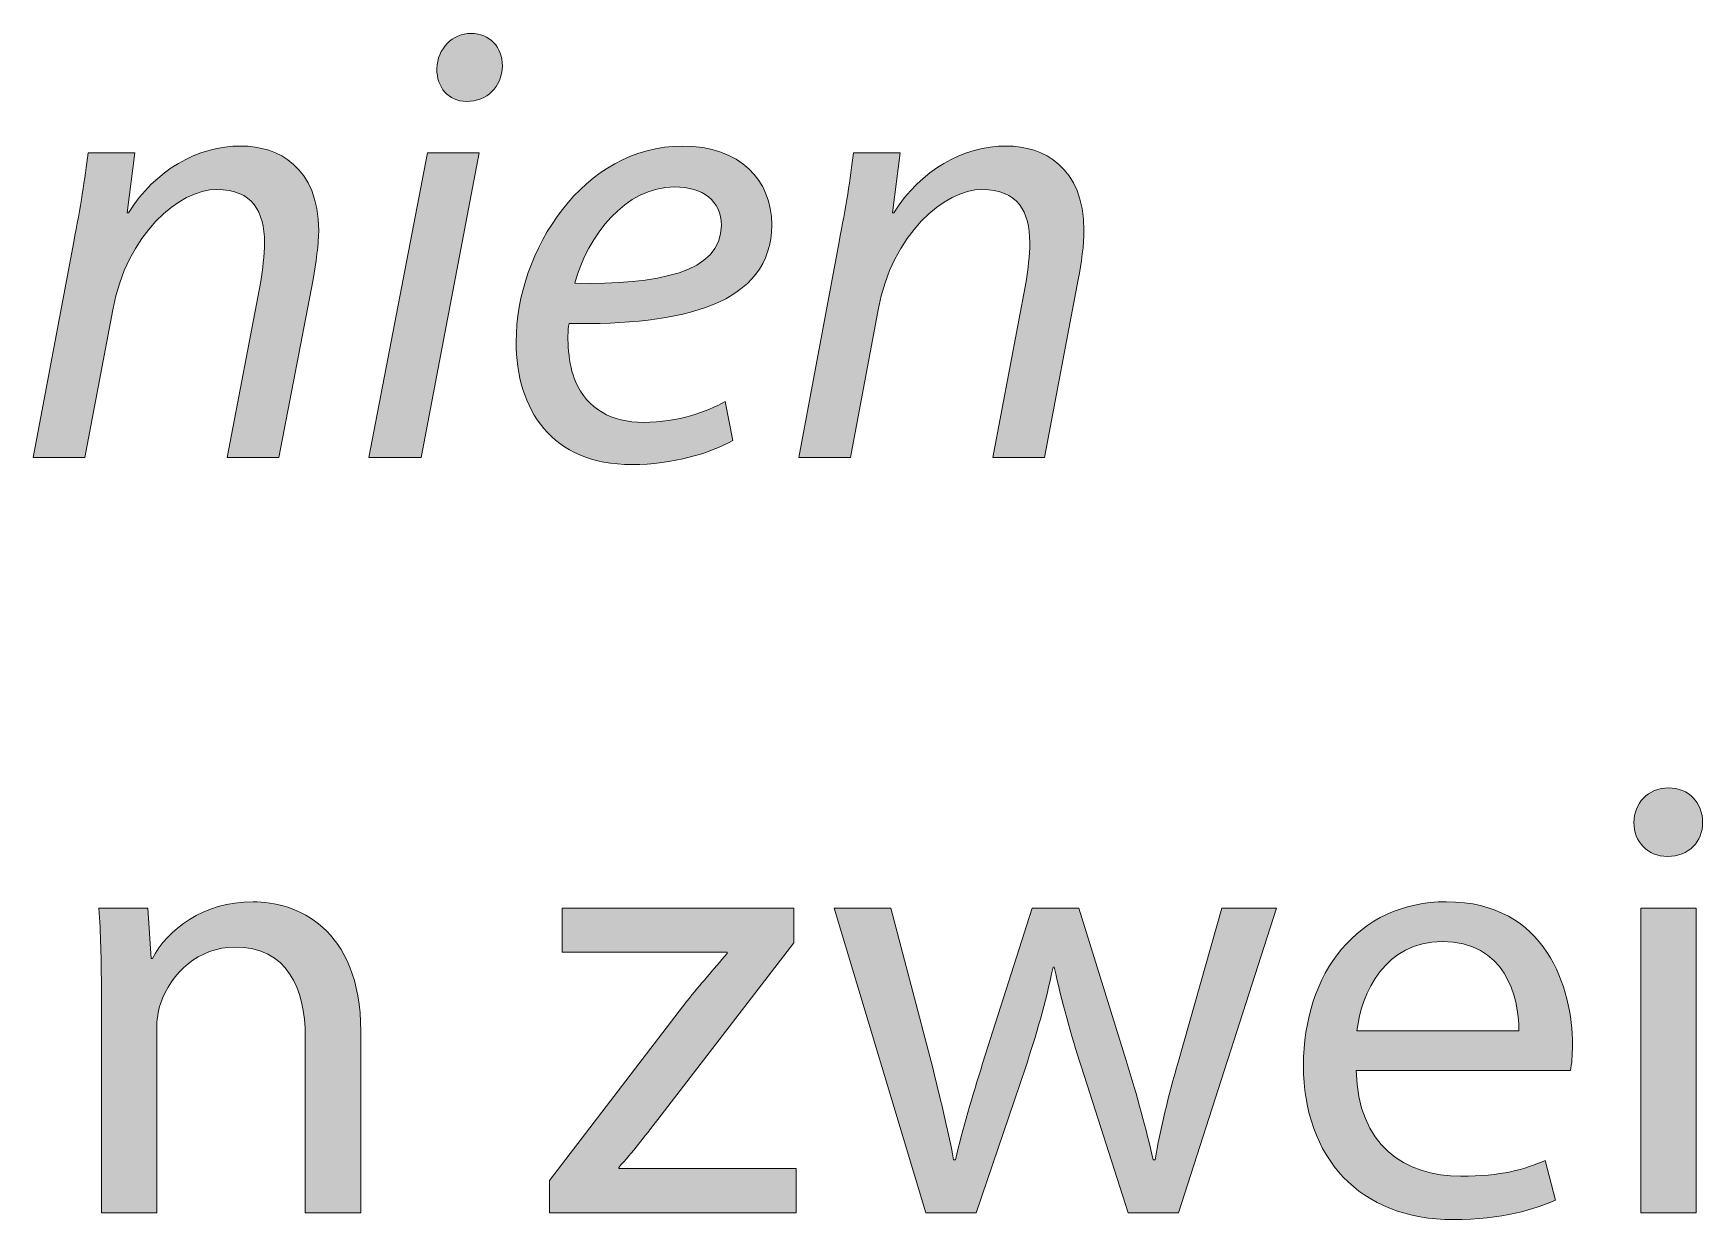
# Model space of a CAD drawing. Header units: inches. Extents: x 0 to 395, y 0 to 191.
# Drawn here: x 373.99 to 386.71, y 84.53 to 93.58 of the extents above; entities that cross this region are included whole.
import ezdxf

# ---------------------------------------------------------------- set-up
doc = ezdxf.new("R2010")
doc.units = ezdxf.units.IN
doc.header["$MEASUREMENT"] = 0
doc.layers.add('Template', color=7, linetype='Continuous')

# ---------------------------------------------------------------- blocks, each defined once
blk = doc.blocks.new('block 5')
at = {"layer": 'Template', "true_color": 0xf6921e}
h = blk.add_hatch(color=30, dxfattribs=at)
h.dxf.hatch_style = 2
h.paths.add_polyline_path([(376.544, 90.343), (376.991, 92.667), (377.384, 92.667), (376.942, 90.343)])
edge = h.paths.add_edge_path()
edge.add_spline(control_points=[(377.062, 93.31), (377.067, 93.464), (377.182, 93.579), (377.322, 93.579), (377.466, 93.579), (377.562, 93.474), (377.562, 93.33), (377.557, 93.171), (377.447, 93.061), (377.288, 93.061), (377.149, 93.061), (377.062, 93.166), (377.062, 93.31)], knot_values=[0, 0, 0, 0, 1, 1, 1, 2, 2, 2, 3, 3, 3, 4, 4, 4, 4], degree=3, periodic=1)
h = blk.add_hatch(color=30, dxfattribs=at)
h.dxf.hatch_style = 2
edge = h.paths.add_edge_path()
edge.add_spline(control_points=[(373.985, 90.343), (373.985, 90.343), (374.293, 91.99), (374.293, 91.99), (374.345, 92.249), (374.379, 92.475), (374.403, 92.667), (374.403, 92.667), (374.759, 92.667), (374.759, 92.667), (374.759, 92.667), (374.701, 92.211), (374.701, 92.211), (374.701, 92.211), (374.711, 92.211), (374.711, 92.211), (374.917, 92.537), (375.234, 92.72), (375.57, 92.72), (375.849, 92.72), (376.161, 92.561), (376.161, 92.076), (376.161, 91.971), (376.141, 91.827), (376.118, 91.702), (376.118, 91.702), (375.858, 90.343), (375.858, 90.343), (375.858, 90.343), (375.464, 90.343), (375.464, 90.343), (375.464, 90.343), (375.719, 91.687), (375.719, 91.687), (375.733, 91.779), (375.748, 91.884), (375.748, 91.985), (375.748, 92.216), (375.657, 92.389), (375.383, 92.389), (375.099, 92.389), (374.696, 92.048), (374.591, 91.471), (374.591, 91.471), (374.379, 90.343), (374.379, 90.343), (374.379, 90.343), (373.985, 90.343), (373.985, 90.343)], knot_values=[0, 0, 0, 0, 1, 1, 1, 2, 2, 2, 3, 3, 3, 4, 4, 4, 5, 5, 5, 6, 6, 6, 7, 7, 7, 8, 8, 8, 9, 9, 9, 10, 10, 10, 11, 11, 11, 12, 12, 12, 13, 13, 13, 14, 14, 14, 15, 15, 15, 16, 16, 16, 16], degree=3, periodic=1)
h = blk.add_hatch(color=30, dxfattribs=at)
h.dxf.hatch_style = 2
edge = h.paths.add_edge_path()
edge.add_spline(control_points=[(379.319, 90.473), (379.146, 90.377), (378.863, 90.29), (378.551, 90.29), (377.936, 90.29), (377.667, 90.713), (377.667, 91.226), (377.667, 91.928), (378.185, 92.72), (378.935, 92.72), (379.376, 92.72), (379.616, 92.456), (379.616, 92.12), (379.616, 91.51), (378.93, 91.352), (378.07, 91.366), (378.051, 91.265), (378.065, 91.049), (378.119, 90.924), (378.209, 90.713), (378.397, 90.612), (378.637, 90.612), (378.911, 90.612), (379.117, 90.694), (379.261, 90.77), (379.261, 90.77), (379.319, 90.473), (379.319, 90.473)], knot_values=[0, 0, 0, 0, 1, 1, 1, 2, 2, 2, 3, 3, 3, 4, 4, 4, 5, 5, 5, 6, 6, 6, 7, 7, 7, 8, 8, 8, 9, 9, 9, 9], degree=3, periodic=1)
edge = h.paths.add_edge_path()
edge.add_spline(control_points=[(378.877, 92.408), (378.498, 92.408), (378.214, 92.038), (378.114, 91.673), (378.743, 91.664), (379.232, 91.75), (379.232, 92.115), (379.232, 92.302), (379.088, 92.408), (378.877, 92.408)], knot_values=[0, 0, 0, 0, 1, 1, 1, 2, 2, 2, 3, 3, 3, 3], degree=3, periodic=1)
h = blk.add_hatch(color=30, dxfattribs=at)
h.dxf.hatch_style = 2
edge = h.paths.add_edge_path()
edge.add_spline(control_points=[(379.822, 90.343), (379.822, 90.343), (380.129, 91.99), (380.129, 91.99), (380.182, 92.249), (380.216, 92.475), (380.24, 92.667), (380.24, 92.667), (380.595, 92.667), (380.595, 92.667), (380.595, 92.667), (380.538, 92.211), (380.538, 92.211), (380.538, 92.211), (380.547, 92.211), (380.547, 92.211), (380.754, 92.537), (381.071, 92.72), (381.407, 92.72), (381.685, 92.72), (381.997, 92.561), (381.997, 92.076), (381.997, 91.971), (381.978, 91.827), (381.954, 91.702), (381.954, 91.702), (381.695, 90.343), (381.695, 90.343), (381.695, 90.343), (381.301, 90.343), (381.301, 90.343), (381.301, 90.343), (381.555, 91.687), (381.555, 91.687), (381.57, 91.779), (381.584, 91.884), (381.584, 91.985), (381.584, 92.216), (381.493, 92.389), (381.219, 92.389), (380.936, 92.389), (380.533, 92.048), (380.427, 91.471), (380.427, 91.471), (380.216, 90.343), (380.216, 90.343), (380.216, 90.343), (379.822, 90.343), (379.822, 90.343)], knot_values=[0, 0, 0, 0, 1, 1, 1, 2, 2, 2, 3, 3, 3, 4, 4, 4, 5, 5, 5, 6, 6, 6, 7, 7, 7, 8, 8, 8, 9, 9, 9, 10, 10, 10, 11, 11, 11, 12, 12, 12, 13, 13, 13, 14, 14, 14, 15, 15, 15, 16, 16, 16, 16], degree=3, periodic=1)
h = blk.add_hatch(color=30, dxfattribs=at)
h.dxf.hatch_style = 2
edge = h.paths.add_edge_path()
edge.add_spline(control_points=[(386.715, 87.56), (386.715, 87.416), (386.613, 87.301), (386.446, 87.301), (386.292, 87.301), (386.191, 87.416), (386.191, 87.56), (386.191, 87.704), (386.297, 87.824), (386.455, 87.824), (386.609, 87.824), (386.715, 87.709), (386.715, 87.56)], knot_values=[0, 0, 0, 0, 1, 1, 1, 2, 2, 2, 3, 3, 3, 4, 4, 4, 4], degree=3, periodic=1)
h.paths.add_polyline_path([(386.244, 84.583), (386.244, 86.907), (386.666, 86.907), (386.666, 84.583)])
h = blk.add_hatch(color=30, dxfattribs=at)
h.dxf.hatch_style = 2
edge = h.paths.add_edge_path()
edge.add_spline(control_points=[(374.504, 86.278), (374.504, 86.523), (374.499, 86.715), (374.484, 86.907), (374.484, 86.907), (374.859, 86.907), (374.859, 86.907), (374.859, 86.907), (374.883, 86.523), (374.883, 86.523), (374.883, 86.523), (374.893, 86.523), (374.893, 86.523), (375.008, 86.739), (375.277, 86.955), (375.661, 86.955), (375.983, 86.955), (376.482, 86.763), (376.482, 85.966), (376.482, 85.966), (376.482, 84.583), (376.482, 84.583), (376.482, 84.583), (376.059, 84.583), (376.059, 84.583), (376.059, 84.583), (376.059, 85.923), (376.059, 85.923), (376.059, 86.297), (375.92, 86.609), (375.522, 86.609), (375.248, 86.609), (375.032, 86.412), (374.955, 86.177), (374.936, 86.124), (374.926, 86.052), (374.926, 85.98), (374.926, 85.98), (374.926, 84.583), (374.926, 84.583), (374.926, 84.583), (374.504, 84.583), (374.504, 84.583), (374.504, 84.583), (374.504, 86.278), (374.504, 86.278)], knot_values=[0, 0, 0, 0, 1, 1, 1, 2, 2, 2, 3, 3, 3, 4, 4, 4, 5, 5, 5, 6, 6, 6, 7, 7, 7, 8, 8, 8, 9, 9, 9, 10, 10, 10, 11, 11, 11, 12, 12, 12, 13, 13, 13, 14, 14, 14, 15, 15, 15, 15], degree=3, periodic=1)
h = blk.add_hatch(color=30, dxfattribs=at)
h.dxf.hatch_style = 2
edge = h.paths.add_edge_path()
edge.add_spline(control_points=[(384.074, 85.668), (384.084, 85.097), (384.444, 84.861), (384.872, 84.861), (385.174, 84.861), (385.361, 84.914), (385.515, 84.982), (385.515, 84.982), (385.592, 84.679), (385.592, 84.679), (385.443, 84.612), (385.184, 84.53), (384.814, 84.53), (384.099, 84.53), (383.671, 85.005), (383.671, 85.706), (383.671, 86.407), (384.084, 86.955), (384.761, 86.955), (385.525, 86.955), (385.722, 86.292), (385.722, 85.865), (385.722, 85.778), (385.717, 85.716), (385.707, 85.668), (385.707, 85.668), (384.074, 85.668), (384.074, 85.668)], knot_values=[0, 0, 0, 0, 1, 1, 1, 2, 2, 2, 3, 3, 3, 4, 4, 4, 5, 5, 5, 6, 6, 6, 7, 7, 7, 8, 8, 8, 9, 9, 9, 9], degree=3, periodic=1)
edge = h.paths.add_edge_path()
edge.add_spline(control_points=[(385.313, 85.971), (385.318, 86.235), (385.203, 86.652), (384.728, 86.652), (384.296, 86.652), (384.113, 86.263), (384.079, 85.971), (384.079, 85.971), (385.313, 85.971), (385.313, 85.971)], knot_values=[0, 0, 0, 0, 1, 1, 1, 2, 2, 2, 3, 3, 3, 3], degree=3, periodic=1)
h = blk.add_hatch(color=30, dxfattribs=at)
h.dxf.hatch_style = 2
edge = h.paths.add_edge_path()
edge.add_spline(control_points=[(377.921, 84.828), (377.921, 84.828), (378.968, 86.196), (378.968, 86.196), (379.074, 86.326), (379.169, 86.436), (379.275, 86.561), (379.275, 86.561), (379.275, 86.571), (379.275, 86.571), (379.275, 86.571), (378.017, 86.571), (378.017, 86.571), (378.017, 86.571), (378.017, 86.907), (378.017, 86.907), (378.017, 86.907), (379.784, 86.907), (379.784, 86.907), (379.784, 86.907), (379.784, 86.643), (379.784, 86.643), (379.784, 86.643), (378.747, 85.294), (378.747, 85.294), (378.646, 85.164), (378.555, 85.044), (378.449, 84.929), (378.449, 84.929), (378.449, 84.919), (378.449, 84.919), (378.449, 84.919), (379.803, 84.919), (379.803, 84.919), (379.803, 84.919), (379.803, 84.583), (379.803, 84.583), (379.803, 84.583), (377.921, 84.583), (377.921, 84.583), (377.921, 84.583), (377.921, 84.828), (377.921, 84.828)], knot_values=[0, 0, 0, 0, 1, 1, 1, 2, 2, 2, 3, 3, 3, 4, 4, 4, 5, 5, 5, 6, 6, 6, 7, 7, 7, 8, 8, 8, 9, 9, 9, 10, 10, 10, 11, 11, 11, 12, 12, 12, 13, 13, 13, 14, 14, 14, 14], degree=3, periodic=1)
h = blk.add_hatch(color=30, dxfattribs=at)
h.dxf.hatch_style = 2
edge = h.paths.add_edge_path()
edge.add_spline(control_points=[(380.523, 86.907), (380.523, 86.907), (380.835, 85.726), (380.835, 85.726), (380.897, 85.466), (380.959, 85.226), (381.003, 84.986), (381.003, 84.986), (381.017, 84.986), (381.017, 84.986), (381.07, 85.222), (381.147, 85.471), (381.224, 85.721), (381.224, 85.721), (381.603, 86.907), (381.603, 86.907), (381.603, 86.907), (381.958, 86.907), (381.958, 86.907), (381.958, 86.907), (382.318, 85.745), (382.318, 85.745), (382.405, 85.466), (382.472, 85.222), (382.525, 84.986), (382.525, 84.986), (382.539, 84.986), (382.539, 84.986), (382.578, 85.222), (382.64, 85.466), (382.717, 85.74), (382.717, 85.74), (383.048, 86.907), (383.048, 86.907), (383.048, 86.907), (383.466, 86.907), (383.466, 86.907), (383.466, 86.907), (382.717, 84.583), (382.717, 84.583), (382.717, 84.583), (382.333, 84.583), (382.333, 84.583), (382.333, 84.583), (381.978, 85.692), (381.978, 85.692), (381.896, 85.951), (381.829, 86.182), (381.771, 86.456), (381.771, 86.456), (381.761, 86.456), (381.761, 86.456), (381.704, 86.177), (381.632, 85.937), (381.55, 85.687), (381.55, 85.687), (381.176, 84.583), (381.176, 84.583), (381.176, 84.583), (380.792, 84.583), (380.792, 84.583), (380.792, 84.583), (380.091, 86.907), (380.091, 86.907), (380.091, 86.907), (380.523, 86.907), (380.523, 86.907)], knot_values=[0, 0, 0, 0, 1, 1, 1, 2, 2, 2, 3, 3, 3, 4, 4, 4, 5, 5, 5, 6, 6, 6, 7, 7, 7, 8, 8, 8, 9, 9, 9, 10, 10, 10, 11, 11, 11, 12, 12, 12, 13, 13, 13, 14, 14, 14, 15, 15, 15, 16, 16, 16, 17, 17, 17, 18, 18, 18, 19, 19, 19, 20, 20, 20, 21, 21, 21, 22, 22, 22, 22], degree=3, periodic=1)
at = {"layer": 'Template', "lineweight": 0}
for points in [[(376.544, 90.343), (376.991, 92.667), (377.384, 92.667), (376.942, 90.343), (376.544, 90.343)], [(386.244, 84.583), (386.244, 86.907), (386.666, 86.907), (386.666, 84.583), (386.244, 84.583)]]:
    blk.add_lwpolyline(points, dxfattribs=at)
for points, knots in [([(377.062, 93.31), (377.067, 93.464), (377.182, 93.579), (377.322, 93.579), (377.466, 93.579), (377.562, 93.474), (377.562, 93.33), (377.557, 93.171), (377.447, 93.061), (377.288, 93.061), (377.149, 93.061), (377.062, 93.166), (377.062, 93.31)], [0, 0, 0, 0, 1, 1, 1, 2, 2, 2, 3, 3, 3, 4, 4, 4, 4]), ([(373.985, 90.343), (373.985, 90.343), (374.293, 91.99), (374.293, 91.99), (374.345, 92.249), (374.379, 92.475), (374.403, 92.667), (374.403, 92.667), (374.759, 92.667), (374.759, 92.667), (374.759, 92.667), (374.701, 92.211), (374.701, 92.211), (374.701, 92.211), (374.711, 92.211), (374.711, 92.211), (374.917, 92.537), (375.234, 92.72), (375.57, 92.72), (375.849, 92.72), (376.161, 92.561), (376.161, 92.076), (376.161, 91.971), (376.141, 91.827), (376.118, 91.702), (376.118, 91.702), (375.858, 90.343), (375.858, 90.343), (375.858, 90.343), (375.464, 90.343), (375.464, 90.343), (375.464, 90.343), (375.719, 91.687), (375.719, 91.687), (375.733, 91.779), (375.748, 91.884), (375.748, 91.985), (375.748, 92.216), (375.657, 92.389), (375.383, 92.389), (375.099, 92.389), (374.696, 92.048), (374.591, 91.471), (374.591, 91.471), (374.379, 90.343), (374.379, 90.343), (374.379, 90.343), (373.985, 90.343), (373.985, 90.343)], [0, 0, 0, 0, 1, 1, 1, 2, 2, 2, 3, 3, 3, 4, 4, 4, 5, 5, 5, 6, 6, 6, 7, 7, 7, 8, 8, 8, 9, 9, 9, 10, 10, 10, 11, 11, 11, 12, 12, 12, 13, 13, 13, 14, 14, 14, 15, 15, 15, 16, 16, 16, 16]), ([(379.319, 90.473), (379.146, 90.377), (378.863, 90.29), (378.551, 90.29), (377.936, 90.29), (377.667, 90.713), (377.667, 91.226), (377.667, 91.928), (378.185, 92.72), (378.935, 92.72), (379.376, 92.72), (379.616, 92.456), (379.616, 92.12), (379.616, 91.51), (378.93, 91.352), (378.07, 91.366), (378.051, 91.265), (378.065, 91.049), (378.119, 90.924), (378.209, 90.713), (378.397, 90.612), (378.637, 90.612), (378.911, 90.612), (379.117, 90.694), (379.261, 90.77), (379.261, 90.77), (379.319, 90.473), (379.319, 90.473)], [0, 0, 0, 0, 1, 1, 1, 2, 2, 2, 3, 3, 3, 4, 4, 4, 5, 5, 5, 6, 6, 6, 7, 7, 7, 8, 8, 8, 9, 9, 9, 9]), ([(379.822, 90.343), (379.822, 90.343), (380.129, 91.99), (380.129, 91.99), (380.182, 92.249), (380.216, 92.475), (380.24, 92.667), (380.24, 92.667), (380.595, 92.667), (380.595, 92.667), (380.595, 92.667), (380.538, 92.211), (380.538, 92.211), (380.538, 92.211), (380.547, 92.211), (380.547, 92.211), (380.754, 92.537), (381.071, 92.72), (381.407, 92.72), (381.685, 92.72), (381.997, 92.561), (381.997, 92.076), (381.997, 91.971), (381.978, 91.827), (381.954, 91.702), (381.954, 91.702), (381.695, 90.343), (381.695, 90.343), (381.695, 90.343), (381.301, 90.343), (381.301, 90.343), (381.301, 90.343), (381.555, 91.687), (381.555, 91.687), (381.57, 91.779), (381.584, 91.884), (381.584, 91.985), (381.584, 92.216), (381.493, 92.389), (381.219, 92.389), (380.936, 92.389), (380.533, 92.048), (380.427, 91.471), (380.427, 91.471), (380.216, 90.343), (380.216, 90.343), (380.216, 90.343), (379.822, 90.343), (379.822, 90.343)], [0, 0, 0, 0, 1, 1, 1, 2, 2, 2, 3, 3, 3, 4, 4, 4, 5, 5, 5, 6, 6, 6, 7, 7, 7, 8, 8, 8, 9, 9, 9, 10, 10, 10, 11, 11, 11, 12, 12, 12, 13, 13, 13, 14, 14, 14, 15, 15, 15, 16, 16, 16, 16]), ([(378.877, 92.408), (378.498, 92.408), (378.214, 92.038), (378.114, 91.673), (378.743, 91.664), (379.232, 91.75), (379.232, 92.115), (379.232, 92.302), (379.088, 92.408), (378.877, 92.408)], [0, 0, 0, 0, 1, 1, 1, 2, 2, 2, 3, 3, 3, 3]), ([(386.715, 87.56), (386.715, 87.416), (386.613, 87.301), (386.446, 87.301), (386.292, 87.301), (386.191, 87.416), (386.191, 87.56), (386.191, 87.704), (386.297, 87.824), (386.455, 87.824), (386.609, 87.824), (386.715, 87.709), (386.715, 87.56)], [0, 0, 0, 0, 1, 1, 1, 2, 2, 2, 3, 3, 3, 4, 4, 4, 4]), ([(374.504, 86.278), (374.504, 86.523), (374.499, 86.715), (374.484, 86.907), (374.484, 86.907), (374.859, 86.907), (374.859, 86.907), (374.859, 86.907), (374.883, 86.523), (374.883, 86.523), (374.883, 86.523), (374.893, 86.523), (374.893, 86.523), (375.008, 86.739), (375.277, 86.955), (375.661, 86.955), (375.983, 86.955), (376.482, 86.763), (376.482, 85.966), (376.482, 85.966), (376.482, 84.583), (376.482, 84.583), (376.482, 84.583), (376.059, 84.583), (376.059, 84.583), (376.059, 84.583), (376.059, 85.923), (376.059, 85.923), (376.059, 86.297), (375.92, 86.609), (375.522, 86.609), (375.248, 86.609), (375.032, 86.412), (374.955, 86.177), (374.936, 86.124), (374.926, 86.052), (374.926, 85.98), (374.926, 85.98), (374.926, 84.583), (374.926, 84.583), (374.926, 84.583), (374.504, 84.583), (374.504, 84.583), (374.504, 84.583), (374.504, 86.278), (374.504, 86.278)], [0, 0, 0, 0, 1, 1, 1, 2, 2, 2, 3, 3, 3, 4, 4, 4, 5, 5, 5, 6, 6, 6, 7, 7, 7, 8, 8, 8, 9, 9, 9, 10, 10, 10, 11, 11, 11, 12, 12, 12, 13, 13, 13, 14, 14, 14, 15, 15, 15, 15]), ([(384.074, 85.668), (384.084, 85.097), (384.444, 84.861), (384.872, 84.861), (385.174, 84.861), (385.361, 84.914), (385.515, 84.982), (385.515, 84.982), (385.592, 84.679), (385.592, 84.679), (385.443, 84.612), (385.184, 84.53), (384.814, 84.53), (384.099, 84.53), (383.671, 85.005), (383.671, 85.706), (383.671, 86.407), (384.084, 86.955), (384.761, 86.955), (385.525, 86.955), (385.722, 86.292), (385.722, 85.865), (385.722, 85.778), (385.717, 85.716), (385.707, 85.668), (385.707, 85.668), (384.074, 85.668), (384.074, 85.668)], [0, 0, 0, 0, 1, 1, 1, 2, 2, 2, 3, 3, 3, 4, 4, 4, 5, 5, 5, 6, 6, 6, 7, 7, 7, 8, 8, 8, 9, 9, 9, 9]), ([(377.921, 84.828), (377.921, 84.828), (378.968, 86.196), (378.968, 86.196), (379.074, 86.326), (379.169, 86.436), (379.275, 86.561), (379.275, 86.561), (379.275, 86.571), (379.275, 86.571), (379.275, 86.571), (378.017, 86.571), (378.017, 86.571), (378.017, 86.571), (378.017, 86.907), (378.017, 86.907), (378.017, 86.907), (379.784, 86.907), (379.784, 86.907), (379.784, 86.907), (379.784, 86.643), (379.784, 86.643), (379.784, 86.643), (378.747, 85.294), (378.747, 85.294), (378.646, 85.164), (378.555, 85.044), (378.449, 84.929), (378.449, 84.929), (378.449, 84.919), (378.449, 84.919), (378.449, 84.919), (379.803, 84.919), (379.803, 84.919), (379.803, 84.919), (379.803, 84.583), (379.803, 84.583), (379.803, 84.583), (377.921, 84.583), (377.921, 84.583), (377.921, 84.583), (377.921, 84.828), (377.921, 84.828)], [0, 0, 0, 0, 1, 1, 1, 2, 2, 2, 3, 3, 3, 4, 4, 4, 5, 5, 5, 6, 6, 6, 7, 7, 7, 8, 8, 8, 9, 9, 9, 10, 10, 10, 11, 11, 11, 12, 12, 12, 13, 13, 13, 14, 14, 14, 14]), ([(380.523, 86.907), (380.523, 86.907), (380.835, 85.726), (380.835, 85.726), (380.897, 85.466), (380.959, 85.226), (381.003, 84.986), (381.003, 84.986), (381.017, 84.986), (381.017, 84.986), (381.07, 85.222), (381.147, 85.471), (381.224, 85.721), (381.224, 85.721), (381.603, 86.907), (381.603, 86.907), (381.603, 86.907), (381.958, 86.907), (381.958, 86.907), (381.958, 86.907), (382.318, 85.745), (382.318, 85.745), (382.405, 85.466), (382.472, 85.222), (382.525, 84.986), (382.525, 84.986), (382.539, 84.986), (382.539, 84.986), (382.578, 85.222), (382.64, 85.466), (382.717, 85.74), (382.717, 85.74), (383.048, 86.907), (383.048, 86.907), (383.048, 86.907), (383.466, 86.907), (383.466, 86.907), (383.466, 86.907), (382.717, 84.583), (382.717, 84.583), (382.717, 84.583), (382.333, 84.583), (382.333, 84.583), (382.333, 84.583), (381.978, 85.692), (381.978, 85.692), (381.896, 85.951), (381.829, 86.182), (381.771, 86.456), (381.771, 86.456), (381.761, 86.456), (381.761, 86.456), (381.704, 86.177), (381.632, 85.937), (381.55, 85.687), (381.55, 85.687), (381.176, 84.583), (381.176, 84.583), (381.176, 84.583), (380.792, 84.583), (380.792, 84.583), (380.792, 84.583), (380.091, 86.907), (380.091, 86.907), (380.091, 86.907), (380.523, 86.907), (380.523, 86.907)], [0, 0, 0, 0, 1, 1, 1, 2, 2, 2, 3, 3, 3, 4, 4, 4, 5, 5, 5, 6, 6, 6, 7, 7, 7, 8, 8, 8, 9, 9, 9, 10, 10, 10, 11, 11, 11, 12, 12, 12, 13, 13, 13, 14, 14, 14, 15, 15, 15, 16, 16, 16, 17, 17, 17, 18, 18, 18, 19, 19, 19, 20, 20, 20, 21, 21, 21, 22, 22, 22, 22]), ([(385.313, 85.971), (385.318, 86.235), (385.203, 86.652), (384.728, 86.652), (384.296, 86.652), (384.113, 86.263), (384.079, 85.971), (384.079, 85.971), (385.313, 85.971), (385.313, 85.971)], [0, 0, 0, 0, 1, 1, 1, 2, 2, 2, 3, 3, 3, 3])]:
    blk.add_open_spline(points, degree=3, knots=knots, dxfattribs=at)

msp = doc.modelspace()

# ---------------------------------------------------------------- block references
at = {"layer": 'Template'}
msp.add_blockref('block 5', (0, 0), dxfattribs=at)

doc.saveas('drawing.dxf')
